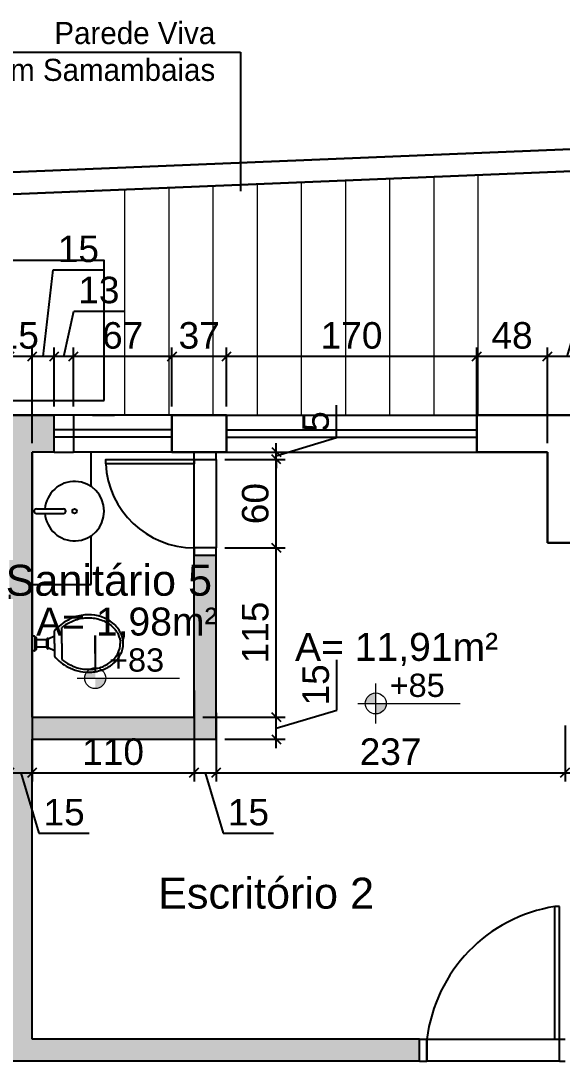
# Model space of a CAD drawing. Extents: x -165 to 197, y 154 to 653.
# Drawn here: x 112.54 to 116.21, y 461.23 to 468.29 of the extents above; entities that cross this region are included whole.
import ezdxf
from ezdxf.enums import TextEntityAlignment as Align

# ---------------------------------------------------------------- set-up
doc = ezdxf.new("R2010")
doc.units = 0
doc.header["$MEASUREMENT"] = 0
doc.header["$PDMODE"] = 3
doc.header["$PDSIZE"] = 0.1
doc.layers.get('0').update_dxf_attribs({"linetype": 'CONTINUOUS'})
doc.layers.get('DEFPOINTS').update_dxf_attribs({"linetype": 'CONTINUOUS'})
for name, color, linetype, lineweight in [('AIT-ESQUADRIA 34', 252, 'CONTINUOUS', 15), ('AIT-PAREDE', 4, 'CONTINUOUS', 30), ('construir', 1, 'CONTINUOUS', 25), ('COTA de NIVEL', 12, 'CONTINUOUS', 20), ('DEMOLIR', 40, 'CONTINUOUS', 25), ('FININHA', 251, 'CONTINUOUS', 25), ('TEXTO-190', 190, 'CONTINUOUS', 20)]:
    doc.layers.add(name, color=color, linetype=linetype, lineweight=lineweight)
for name, color, linetype in [('COTA MODIF', 172, 'CONTINUOUS'), ('TEXTO', 190, 'CONTINUOUS'), ('TXT-LAYOUT', 192, 'CONTINUOUS')]:
    doc.layers.add(name, color=color, linetype=linetype)
doc.styles.add('ARIAL', font='ARIAL.TTF', dxfattribs={"height": 0.18})
doc.styles.add('cota25', font='ARIAL.TTF', dxfattribs={"height": 0.06})
doc.styles.add('PLANTA', font='stylu.ttf', dxfattribs={"height": 0.22})
doc.dimstyles.new('Copy of ISO-25', dxfattribs={"dimtxt": 0.18, "dimasz": 0.06, "dimexe": 0.06, "dimexo": 0.06, "dimgap": 0.05, "dimtad": 1, "dimdec": 0, "dimlfac": 100, "dimdsep": 46, "dimtxsty": 'ARIAL', "dimblk1": 'OBLIQUE', "dimblk2": 'OBLIQUE', "dimsah": 1, "dimcen": 2.5, "dimdle": 0.06, "dimclrd": 256, "dimclre": 256, "dimclrt": 256, "dimadec": 0, "dimazin": 0, "dimtfac": 1, "dimtdec": 0, "dimtmove": 1, "dimatfit": 3, "dimldrblk": 'OBLIQUE', "dimfxl": 0, "dimtolj": 1, "dimtzin": 0, "dimlwd": -1, "dimlwe": -1, "dimarcsym": 0})

# ---------------------------------------------------------------- blocks, each defined once
blk = doc.blocks.new('_OBLIQUE')
at = {"color": 0, "linetype": 'ByBlock'}
blk.add_line((-0.5, -0.5), (0.5, 0.5), dxfattribs=at)
blk = doc.blocks.new('*D385')
at = {"layer": 'COTA MODIF'}
for p, q in [((112.4595, 464.393), (112.4595, 463.1253)), ((112.6137, 463.743), (112.6137, 463.1253)), ((112.3995, 463.1853), (112.6737, 463.1853)), ((112.5366, 463.1853), (112.6598, 462.7746)), ((112.6598, 462.7746), (113.0021, 462.7746))]:
    blk.add_line(p, q, dxfattribs=at)
at = {"layer": 'DEFPOINTS', "color": 0}
for p in [(112.4595, 464.453), (112.6137, 463.803), (112.6137, 463.1853)]:
    blk.add_point(p, dxfattribs=at)
at = {"layer": 'COTA MODIF', "xscale": 0.06, "yscale": 0.06, "zscale": 0.06, "rotation": 180}
blk.add_blockref('_OBLIQUE', (112.4595, 463.1853), dxfattribs=at)
at = {"layer": 'COTA MODIF', "xscale": 0.06, "yscale": 0.06, "zscale": 0.06}
blk.add_blockref('_OBLIQUE', (112.6137, 463.1853), dxfattribs=at)
at = {"layer": 'COTA MODIF', "insert": (112.8309, 462.9165), "char_height": 0.18, "attachment_point": 5, "style": 'ARIAL'}
blk.add_mtext('\\A1;15', dxfattribs=at)
blk = doc.blocks.new('*D386')
at = {"layer": 'COTA MODIF'}
for p, q in [((112.6137, 463.743), (112.6137, 463.1253)), ((113.7137, 463.743), (113.7137, 463.1253)), ((112.5537, 463.1853), (113.7737, 463.1853))]:
    blk.add_line(p, q, dxfattribs=at)
at = {"layer": 'DEFPOINTS', "color": 0}
for p in [(112.6137, 463.803), (113.7137, 463.803), (113.7137, 463.1853)]:
    blk.add_point(p, dxfattribs=at)
at = {"layer": 'COTA MODIF', "xscale": 0.06, "yscale": 0.06, "zscale": 0.06, "rotation": 180}
blk.add_blockref('_OBLIQUE', (112.6137, 463.1853), dxfattribs=at)
at = {"layer": 'COTA MODIF', "xscale": 0.06, "yscale": 0.06, "zscale": 0.06}
blk.add_blockref('_OBLIQUE', (113.7137, 463.1853), dxfattribs=at)
at = {"layer": 'COTA MODIF', "insert": (113.1637, 463.3272), "char_height": 0.18, "attachment_point": 5, "style": 'ARIAL'}
blk.add_mtext('\\A1;110', dxfattribs=at)
blk = doc.blocks.new('*D387')
at = {"layer": 'COTA MODIF'}
for p, q in [((113.7137, 463.743), (113.7137, 463.1253)), ((113.8637, 463.593), (113.8637, 463.1253)), ((113.6537, 463.1853), (113.9237, 463.1853)), ((113.7887, 463.1853), (113.9119, 462.7746)), ((113.9119, 462.7746), (114.2541, 462.7746))]:
    blk.add_line(p, q, dxfattribs=at)
at = {"layer": 'DEFPOINTS', "color": 0}
for p in [(113.7137, 463.803), (113.8637, 463.653), (113.8637, 463.1853)]:
    blk.add_point(p, dxfattribs=at)
at = {"layer": 'COTA MODIF', "xscale": 0.06, "yscale": 0.06, "zscale": 0.06, "rotation": 180}
blk.add_blockref('_OBLIQUE', (113.7137, 463.1853), dxfattribs=at)
at = {"layer": 'COTA MODIF', "xscale": 0.06, "yscale": 0.06, "zscale": 0.06}
blk.add_blockref('_OBLIQUE', (113.8637, 463.1853), dxfattribs=at)
at = {"layer": 'COTA MODIF', "insert": (114.083, 462.9165), "char_height": 0.18, "attachment_point": 5, "style": 'ARIAL'}
blk.add_mtext('\\A1;15', dxfattribs=at)
blk = doc.blocks.new('*D388')
at = {"layer": 'COTA MODIF'}
for p, q in [((113.8637, 463.593), (113.8637, 463.1253)), ((116.2334, 463.5053), (116.2334, 463.1253)), ((113.8037, 463.1853), (116.2934, 463.1853))]:
    blk.add_line(p, q, dxfattribs=at)
at = {"layer": 'DEFPOINTS', "color": 0}
for p in [(113.8637, 463.653), (116.2334, 463.5653), (116.2334, 463.1853)]:
    blk.add_point(p, dxfattribs=at)
at = {"layer": 'COTA MODIF', "xscale": 0.06, "yscale": 0.06, "zscale": 0.06, "rotation": 180}
blk.add_blockref('_OBLIQUE', (113.8637, 463.1853), dxfattribs=at)
at = {"layer": 'COTA MODIF', "xscale": 0.06, "yscale": 0.06, "zscale": 0.06}
blk.add_blockref('_OBLIQUE', (116.2334, 463.1853), dxfattribs=at)
at = {"layer": 'COTA MODIF', "insert": (115.0485, 463.3273), "char_height": 0.18, "attachment_point": 5, "style": 'ARIAL'}
blk.add_mtext('\\A1;237', dxfattribs=at)
blk = doc.blocks.new('*D389')
at = {"layer": 'COTA MODIF'}
for p, q in [((116.2334, 463.5053), (116.2334, 463.1253)), ((116.3836, 463.5053), (116.3836, 463.1253)), ((116.1734, 463.1853), (116.4436, 463.1853)), ((116.3085, 463.1853), (116.4317, 462.7746)), ((116.4317, 462.7746), (116.7739, 462.7746))]:
    blk.add_line(p, q, dxfattribs=at)
at = {"layer": 'DEFPOINTS', "color": 0}
for p in [(116.2334, 463.5653), (116.3836, 463.5653), (116.3836, 463.1853)]:
    blk.add_point(p, dxfattribs=at)
at = {"layer": 'COTA MODIF', "xscale": 0.06, "yscale": 0.06, "zscale": 0.06, "rotation": 180}
blk.add_blockref('_OBLIQUE', (116.2334, 463.1853), dxfattribs=at)
at = {"layer": 'COTA MODIF', "xscale": 0.06, "yscale": 0.06, "zscale": 0.06}
blk.add_blockref('_OBLIQUE', (116.3836, 463.1853), dxfattribs=at)
at = {"layer": 'COTA MODIF', "insert": (116.6028, 462.9165), "char_height": 0.18, "attachment_point": 5, "style": 'ARIAL'}
blk.add_mtext('\\A1;15', dxfattribs=at)
blk = doc.blocks.new('*D441')
at = {"layer": 'COTA MODIF'}
for p, q in [((114.6828, 463.6107), (114.6828, 463.9529)), ((113.7737, 463.5625), (114.3321, 463.5625)), ((114.2721, 463.3525), (114.2721, 463.6225)), ((114.2721, 463.4875), (114.6828, 463.6107)), ((113.9237, 463.4125), (114.3321, 463.4125))]:
    blk.add_line(p, q, dxfattribs=at)
at = {"layer": 'DEFPOINTS', "color": 0}
for p in [(113.7137, 463.5625), (114.2721, 463.5625), (113.8637, 463.4125)]:
    blk.add_point(p, dxfattribs=at)
at = {"layer": 'COTA MODIF', "xscale": 0.06, "yscale": 0.06, "zscale": 0.06}
for p, rotation in [((114.2721, 463.5625), 90), ((114.2721, 463.4125), 270)]:
    blk.add_blockref('_OBLIQUE', p, dxfattribs=dict(at, rotation=rotation))
at = {"layer": 'COTA MODIF', "insert": (114.5409, 463.7818), "char_height": 0.18, "attachment_point": 5, "rotation": 90, "style": 'ARIAL'}
blk.add_mtext('\\A1;15', dxfattribs=at)
blk = doc.blocks.new('*D442')
at = {"layer": 'COTA MODIF'}
for p, q in [((114.2721, 463.5025), (114.2721, 464.7725)), ((113.9237, 464.7125), (114.3321, 464.7125)), ((113.7737, 463.5625), (114.3321, 463.5625))]:
    blk.add_line(p, q, dxfattribs=at)
at = {"layer": 'DEFPOINTS', "color": 0}
for p in [(113.8637, 464.7125), (114.2721, 464.7125), (113.7137, 463.5625)]:
    blk.add_point(p, dxfattribs=at)
at = {"layer": 'COTA MODIF', "xscale": 0.06, "yscale": 0.06, "zscale": 0.06}
for p, rotation in [((114.2721, 464.7125), 90), ((114.2721, 463.5625), 270)]:
    blk.add_blockref('_OBLIQUE', p, dxfattribs=dict(at, rotation=rotation))
at = {"layer": 'COTA MODIF', "insert": (114.1302, 464.1375), "char_height": 0.18, "attachment_point": 5, "rotation": 90, "style": 'ARIAL'}
blk.add_mtext('\\A1;115', dxfattribs=at)
blk = doc.blocks.new('*D443')
at = {"layer": 'COTA MODIF'}
for p, q in [((114.2721, 464.6525), (114.2721, 465.3725)), ((113.9237, 465.3125), (114.3321, 465.3125)), ((113.9237, 464.7125), (114.3321, 464.7125))]:
    blk.add_line(p, q, dxfattribs=at)
at = {"layer": 'DEFPOINTS', "color": 0}
for p in [(113.8637, 465.3125), (114.2721, 465.3125), (113.8637, 464.7125)]:
    blk.add_point(p, dxfattribs=at)
at = {"layer": 'COTA MODIF', "xscale": 0.06, "yscale": 0.06, "zscale": 0.06}
for p, rotation in [((114.2721, 465.3125), 90), ((114.2721, 464.7125), 270)]:
    blk.add_blockref('_OBLIQUE', p, dxfattribs=dict(at, rotation=rotation))
at = {"layer": 'COTA MODIF', "insert": (114.1302, 465.0125), "char_height": 0.18, "attachment_point": 5, "rotation": 90, "style": 'ARIAL'}
blk.add_mtext('\\A1;60', dxfattribs=at)
blk = doc.blocks.new('*D444')
at = {"layer": 'COTA MODIF'}
for p, q in [((114.6817, 465.4603), (114.6817, 465.6797)), ((114.2721, 465.3375), (114.6817, 465.4603)), ((114.2721, 465.3625), (114.2721, 465.4225)), ((113.9237, 465.3625), (114.3321, 465.3625)), ((114.2721, 465.3125), (114.2721, 465.3625)), ((114.2721, 465.3125), (114.2721, 465.3625)), ((113.9237, 465.3125), (114.3321, 465.3125)), ((114.2721, 465.3125), (114.2721, 465.2525))]:
    blk.add_line(p, q, dxfattribs=at)
at = {"layer": 'DEFPOINTS', "color": 0}
for p in [(113.8637, 465.3625), (114.2721, 465.3625), (113.8637, 465.3125)]:
    blk.add_point(p, dxfattribs=at)
at = {"layer": 'COTA MODIF', "xscale": 0.06, "yscale": 0.06, "zscale": 0.06}
for p, rotation in [((114.2721, 465.3625), 270), ((114.2721, 465.3125), 90)]:
    blk.add_blockref('_OBLIQUE', p, dxfattribs=dict(at, rotation=rotation))
at = {"layer": 'COTA MODIF', "insert": (114.5402, 465.57), "char_height": 0.18, "attachment_point": 5, "rotation": 90, "style": 'ARIAL'}
blk.add_mtext('\\A1;5', dxfattribs=at)
blk = doc.blocks.new('*D466')
at = {"layer": 'COTA MODIF'}
for p, q in [((116.2486, 466.0114), (116.3162, 466.2367)), ((116.3162, 466.2367), (116.6771, 466.2367)), ((116.1136, 465.4225), (116.1136, 466.0714)), ((116.3836, 465.4225), (116.3836, 466.0714)), ((116.4436, 466.0114), (116.0536, 466.0114))]:
    blk.add_line(p, q, dxfattribs=at)
at = {"layer": 'DEFPOINTS', "color": 0}
for p in [(116.1136, 466.0114), (116.1136, 465.3625), (116.3836, 465.3625)]:
    blk.add_point(p, dxfattribs=at)
at = {"layer": 'COTA MODIF', "xscale": 0.06, "yscale": 0.06, "zscale": 0.06, "rotation": 180}
blk.add_blockref('_OBLIQUE', (116.1136, 466.0114), dxfattribs=at)
at = {"layer": 'COTA MODIF', "xscale": 0.06, "yscale": 0.06, "zscale": 0.06}
blk.add_blockref('_OBLIQUE', (116.3836, 466.0114), dxfattribs=at)
at = {"layer": 'COTA MODIF', "insert": (116.4966, 466.3771), "char_height": 0.18, "attachment_point": 5, "style": 'ARIAL'}
blk.add_mtext('\\A1;27', dxfattribs=at)
blk = doc.blocks.new('*D467')
at = {"layer": 'COTA MODIF'}
for p, q in [((115.6334, 465.5225), (115.6334, 466.0714)), ((116.1136, 465.4225), (116.1136, 466.0714)), ((116.1736, 466.0114), (115.5734, 466.0114))]:
    blk.add_line(p, q, dxfattribs=at)
at = {"layer": 'DEFPOINTS', "color": 0}
for p in [(115.6334, 466.0114), (115.6334, 465.4625), (116.1136, 465.3625)]:
    blk.add_point(p, dxfattribs=at)
at = {"layer": 'COTA MODIF', "xscale": 0.06, "yscale": 0.06, "zscale": 0.06, "rotation": 180}
blk.add_blockref('_OBLIQUE', (115.6334, 466.0114), dxfattribs=at)
at = {"layer": 'COTA MODIF', "xscale": 0.06, "yscale": 0.06, "zscale": 0.06}
blk.add_blockref('_OBLIQUE', (116.1136, 466.0114), dxfattribs=at)
at = {"layer": 'COTA MODIF', "insert": (115.8735, 466.1533), "char_height": 0.18, "attachment_point": 5, "style": 'ARIAL'}
blk.add_mtext('\\A1;48', dxfattribs=at)
blk = doc.blocks.new('*D468')
at = {"layer": 'COTA MODIF'}
for p, q in [((113.9334, 465.6725), (113.9334, 466.0714)), ((115.6334, 465.5225), (115.6334, 466.0714)), ((115.6934, 466.0114), (113.8734, 466.0114))]:
    blk.add_line(p, q, dxfattribs=at)
at = {"layer": 'DEFPOINTS', "color": 0}
for p in [(113.9334, 466.0114), (113.9334, 465.6125), (115.6334, 465.4625)]:
    blk.add_point(p, dxfattribs=at)
at = {"layer": 'COTA MODIF', "xscale": 0.06, "yscale": 0.06, "zscale": 0.06, "rotation": 180}
blk.add_blockref('_OBLIQUE', (113.9334, 466.0114), dxfattribs=at)
at = {"layer": 'COTA MODIF', "xscale": 0.06, "yscale": 0.06, "zscale": 0.06}
blk.add_blockref('_OBLIQUE', (115.6334, 466.0114), dxfattribs=at)
at = {"layer": 'COTA MODIF', "insert": (114.7834, 466.1533), "char_height": 0.18, "attachment_point": 5, "style": 'ARIAL'}
blk.add_mtext('\\A1;170', dxfattribs=at)
blk = doc.blocks.new('*D469')
at = {"layer": 'COTA MODIF'}
for p, q in [((113.5637, 465.6725), (113.5637, 466.0714)), ((113.9334, 465.6725), (113.9334, 466.0714)), ((113.9934, 466.0114), (113.5037, 466.0114))]:
    blk.add_line(p, q, dxfattribs=at)
at = {"layer": 'DEFPOINTS', "color": 0}
for p in [(113.5637, 466.0114), (113.5637, 465.6125), (113.9334, 465.6125)]:
    blk.add_point(p, dxfattribs=at)
at = {"layer": 'COTA MODIF', "xscale": 0.06, "yscale": 0.06, "zscale": 0.06, "rotation": 180}
blk.add_blockref('_OBLIQUE', (113.5637, 466.0114), dxfattribs=at)
at = {"layer": 'COTA MODIF', "xscale": 0.06, "yscale": 0.06, "zscale": 0.06}
blk.add_blockref('_OBLIQUE', (113.9334, 466.0114), dxfattribs=at)
at = {"layer": 'COTA MODIF', "insert": (113.7485, 466.1533), "char_height": 0.18, "attachment_point": 5, "style": 'ARIAL'}
blk.add_mtext('\\A1;37', dxfattribs=at)
blk = doc.blocks.new('*D470')
at = {"layer": 'COTA MODIF'}
for p, q in [((112.8936, 465.6725), (112.8936, 466.0714)), ((113.5637, 465.6725), (113.5637, 466.0714)), ((113.6237, 466.0114), (112.8336, 466.0114))]:
    blk.add_line(p, q, dxfattribs=at)
at = {"layer": 'DEFPOINTS', "color": 0}
for p in [(112.8936, 466.0114), (112.8936, 465.6125), (113.5637, 465.6125)]:
    blk.add_point(p, dxfattribs=at)
at = {"layer": 'COTA MODIF', "xscale": 0.06, "yscale": 0.06, "zscale": 0.06, "rotation": 180}
blk.add_blockref('_OBLIQUE', (112.8936, 466.0114), dxfattribs=at)
at = {"layer": 'COTA MODIF', "xscale": 0.06, "yscale": 0.06, "zscale": 0.06}
blk.add_blockref('_OBLIQUE', (113.5637, 466.0114), dxfattribs=at)
at = {"layer": 'COTA MODIF', "insert": (113.2286, 466.1533), "char_height": 0.18, "attachment_point": 5, "style": 'ARIAL'}
blk.add_mtext('\\A1;67', dxfattribs=at)
blk = doc.blocks.new('*D471')
at = {"layer": 'COTA MODIF'}
for p, q in [((112.8286, 466.0114), (112.8967, 466.3195)), ((112.8967, 466.3195), (113.2376, 466.3195)), ((112.7637, 465.6725), (112.7637, 466.0714)), ((112.8936, 465.6725), (112.8936, 466.0714)), ((112.9536, 466.0114), (112.7037, 466.0114))]:
    blk.add_line(p, q, dxfattribs=at)
at = {"layer": 'DEFPOINTS', "color": 0}
for p in [(112.7637, 466.0114), (112.7637, 465.6125), (112.8936, 465.6125)]:
    blk.add_point(p, dxfattribs=at)
at = {"layer": 'COTA MODIF', "xscale": 0.06, "yscale": 0.06, "zscale": 0.06, "rotation": 180}
blk.add_blockref('_OBLIQUE', (112.7637, 466.0114), dxfattribs=at)
at = {"layer": 'COTA MODIF', "xscale": 0.06, "yscale": 0.06, "zscale": 0.06}
blk.add_blockref('_OBLIQUE', (112.8936, 466.0114), dxfattribs=at)
at = {"layer": 'COTA MODIF', "insert": (113.0672, 466.4615), "char_height": 0.18, "attachment_point": 5, "style": 'ARIAL'}
blk.add_mtext('\\A1;13', dxfattribs=at)
blk = doc.blocks.new('*D472')
at = {"layer": 'COTA MODIF'}
for p, q in [((112.6887, 466.0114), (112.7567, 466.5988)), ((112.7567, 466.5988), (113.099, 466.5988)), ((112.6137, 465.4225), (112.6137, 466.0714)), ((112.7637, 465.6725), (112.7637, 466.0714)), ((112.8237, 466.0114), (112.5537, 466.0114))]:
    blk.add_line(p, q, dxfattribs=at)
at = {"layer": 'DEFPOINTS', "color": 0}
for p in [(112.6137, 466.0114), (112.7637, 465.6125), (112.6137, 465.3625)]:
    blk.add_point(p, dxfattribs=at)
at = {"layer": 'COTA MODIF', "xscale": 0.06, "yscale": 0.06, "zscale": 0.06, "rotation": 180}
blk.add_blockref('_OBLIQUE', (112.6137, 466.0114), dxfattribs=at)
at = {"layer": 'COTA MODIF', "xscale": 0.06, "yscale": 0.06, "zscale": 0.06}
blk.add_blockref('_OBLIQUE', (112.7637, 466.0114), dxfattribs=at)
at = {"layer": 'COTA MODIF', "insert": (112.9279, 466.7407), "char_height": 0.18, "attachment_point": 5, "style": 'ARIAL'}
blk.add_mtext('\\A1;15', dxfattribs=at)
blk = doc.blocks.new('*D473')
at = {"layer": 'COTA MODIF'}
for p, q in [((112.4595, 465.5225), (112.4595, 466.0714)), ((112.6137, 465.4225), (112.6137, 466.0714)), ((112.6737, 466.0114), (112.3995, 466.0114))]:
    blk.add_line(p, q, dxfattribs=at)
at = {"layer": 'DEFPOINTS', "color": 0}
for p in [(112.4595, 466.0114), (112.4595, 465.4625), (112.6137, 465.3625)]:
    blk.add_point(p, dxfattribs=at)
at = {"layer": 'COTA MODIF', "xscale": 0.06, "yscale": 0.06, "zscale": 0.06, "rotation": 180}
blk.add_blockref('_OBLIQUE', (112.4595, 466.0114), dxfattribs=at)
at = {"layer": 'COTA MODIF', "xscale": 0.06, "yscale": 0.06, "zscale": 0.06}
blk.add_blockref('_OBLIQUE', (112.6137, 466.0114), dxfattribs=at)
at = {"layer": 'COTA MODIF', "insert": (112.5195, 466.1533), "char_height": 0.18, "attachment_point": 5, "style": 'ARIAL'}
blk.add_mtext('\\A1;15', dxfattribs=at)

msp = doc.modelspace()

# ---------------------------------------------------------------- hatches: boundary and pattern name
at = {"layer": 'construir'}
msp.add_hatch(color=256, dxfattribs=at).paths.add_polyline_path([(113.8637, 463.4125), (113.8637, 464.2625), (113.8637, 464.6625), (113.7137, 464.6625), (113.7137, 463.5625), (112.6137, 463.5625), (112.6137, 465.3625), (112.7637, 465.3625), (112.7637, 465.6125), (112.4637, 465.6125), (112.4095, 465.6125), (112.4095, 465.4625), (112.4595, 465.4625), (112.4595, 464.3625), (111.3406, 464.3625, -0.15195), (111.3001, 464.3499, -0.15195), (111.2597, 464.3625), (110.5095, 464.3625), (110.5095, 464.2125), (112.4595, 464.2125), (112.4595, 461.227), (113.6596, 461.2271), (115.2454, 461.2271), (115.2454, 461.3771), (112.6137, 461.377), (112.6137, 463.4125)])
at = {"layer": 'COTA de NIVEL', "linetype": 'Continuous'}
h = msp.add_hatch(color=256, dxfattribs=at)
h.paths.add_polyline_path([(113.0419, 463.8275), (113.0419, 463.8988, 0.414214), (112.9706, 463.8275)])
h.paths.add_polyline_path([(113.0419, 463.8275), (113.0419, 463.7562, 0.414214), (113.1132, 463.8275)])
h = msp.add_hatch(color=256, dxfattribs=at)
h.paths.add_polyline_path([(114.9479, 463.6556), (114.9479, 463.7269, 0.414214), (114.8766, 463.6556)])
h.paths.add_polyline_path([(114.9479, 463.6556), (114.9479, 463.5843, 0.414214), (115.0193, 463.6556)])

# ---------------------------------------------------------------- linework, layer by layer
at = {"layer": 'AIT-ESQUADRIA 34', "color": 9}
for p, q in [((115.3436, 465.6125), (115.3436, 467.2276)), ((115.3436, 465.6125), (115.3436, 467.2276)), ((115.6436, 465.6125), (115.6436, 467.2425)), ((115.6436, 465.6125), (115.6436, 467.2425)), ((113.8436, 465.6125), (113.8436, 467.1661)), ((113.8436, 465.6125), (113.8436, 467.1661)), ((114.1436, 465.6125), (114.1436, 467.1784)), ((114.1436, 465.6125), (114.1436, 467.1784)), ((114.4436, 465.6125), (114.4436, 467.1907)), ((114.4436, 465.6125), (114.4436, 467.1907)), ((114.7436, 465.6125), (114.7436, 467.203)), ((114.7436, 465.6125), (114.7436, 467.203)), ((115.0436, 465.6125), (115.0436, 467.2153)), ((115.0436, 465.6125), (115.0436, 467.2153)), ((113.2436, 465.6125), (113.2436, 467.1415)), ((113.2436, 465.6125), (113.2436, 467.1415)), ((113.5436, 465.6125), (113.5436, 467.1538)), ((113.5436, 465.6125), (113.5436, 467.1538))]:
    msp.add_line(p, q, dxfattribs=at)
at = {"layer": 'AIT-PAREDE'}
for p, q in [((113.5637, 465.3625), (113.5637, 465.6125)), ((113.5637, 465.6125), (113.9334, 465.6125)), ((113.9334, 465.3625), (113.9334, 465.6125)), ((115.6334, 465.6125), (116.5686, 465.6125)), ((115.6334, 465.3625), (115.6334, 465.6125)), ((113.9334, 465.3625), (113.5637, 465.3625)), ((116.1136, 465.3625), (115.6334, 465.3625)), ((116.1136, 465.3625), (116.1136, 464.7471)), ((116.3836, 464.7471), (116.1136, 464.7471))]:
    msp.add_line(p, q, dxfattribs=at)
for points in [[(95.4297, 466.5614), (135.0797, 468.1928)], [(95.4297, 466.5614), (135.0797, 468.1928)], [(95.4297, 466.4113), (134.9297, 468.0365), (134.9297, 461.4842)]]:
    msp.add_lwpolyline(points, dxfattribs=at)
at = {"layer": 'construir'}
for p, q in [((112.4095, 465.6125), (112.7637, 465.6125)), ((112.7637, 465.6125), (112.4637, 465.6125)), ((112.7637, 465.3625), (112.7637, 465.6125)), ((112.8936, 465.6125), (112.7637, 465.6125)), ((112.8936, 465.5125), (112.7637, 465.5125)), ((112.8936, 465.4625), (112.7637, 465.4625)), ((112.7637, 465.3625), (112.6137, 465.3625)), ((112.6137, 463.5625), (112.6137, 465.3625)), ((112.7637, 465.3625), (112.6137, 465.3625)), ((112.6137, 465.3625), (112.6137, 463.5625)), ((112.6137, 463.5625), (112.6137, 465.3625)), ((112.7637, 465.3625), (112.8936, 465.3625)), ((113.0138, 465.1287), (113.0138, 465.3625)), ((113.7137, 464.7125), (113.7137, 465.3625)), ((113.8637, 465.3125), (113.8637, 465.3625)), ((113.7137, 465.3125), (113.8637, 465.3125)), ((113.8637, 465.3125), (113.8637, 464.7125)), ((112.6423, 464.9762), (112.8269, 464.9761)), ((112.6405, 464.9462), (112.8269, 464.9461)), ((113.0138, 464.4625), (113.0138, 464.7938)), ((113.7137, 464.7125), (113.7137, 464.6625)), ((113.7137, 464.6625), (113.7137, 464.7125)), ((113.8637, 464.7125), (113.7137, 464.7125)), ((113.8637, 464.6625), (113.8637, 464.7125)), ((113.7137, 464.2625), (113.7137, 464.6625)), ((113.7137, 463.5625), (113.7137, 464.6625)), ((113.7137, 464.6625), (113.8637, 464.6625)), ((113.8637, 464.2625), (113.8637, 464.6625)), ((113.8637, 463.4125), (113.8637, 464.2625)), ((112.7658, 464.0625), (112.7658, 464.1489)), ((112.8158, 464.0625), (112.8158, 464.1713)), ((112.6287, 464.1125), (112.6137, 464.1125)), ((112.6137, 464.1125), (112.6137, 464.0125)), ((112.6337, 464.0175), (112.6337, 464.1075)), ((112.6387, 464.1025), (112.6337, 464.1025)), ((112.6437, 464.0275), (112.6437, 464.0975)), ((112.7134, 464.0875), (112.6437, 464.0875)), ((112.7134, 464.0325), (112.7134, 464.0925)), ((112.7658, 464.1125), (112.7234, 464.0925)), ((112.7234, 464.0325), (112.7234, 464.0925)), ((112.7658, 464.0625), (112.7658, 463.976)), ((112.8158, 464.0625), (112.8158, 463.9536)), ((113.0419, 463.9939, -823.4677), (113.0419, 464.1177, -823.4677)), ((113.0419, 464.1177, -823.4677), (113.0419, 463.87, -823.4677)), ((112.6287, 464.0125), (112.6137, 464.0125)), ((112.6387, 464.0225), (112.6337, 464.0225)), ((112.7134, 464.0375), (112.6437, 464.0375)), ((112.7658, 464.0125), (112.7234, 464.0325)), ((112.6137, 463.6125), (112.6137, 463.5625)), ((112.6137, 463.5625), (113.7137, 463.5625)), ((112.6137, 461.377), (112.6137, 463.4125)), ((112.6137, 463.4125), (113.8637, 463.4125)), ((116.1654, 461.3771), (116.1654, 462.2771)), ((116.1954, 462.2771), (116.1654, 462.2771)), ((116.1954, 461.2271), (116.1954, 462.2771)), ((115.2454, 461.3771), (112.6137, 461.377)), ((115.2454, 461.3771), (115.2954, 461.3771)), ((115.2454, 461.2271), (115.2454, 461.3771)), ((115.2954, 461.2271), (115.2954, 461.3771)), ((115.2954, 461.3771), (115.2954, 461.2271)), ((115.2954, 461.3771), (116.1654, 461.3771)), ((116.1654, 461.3771), (116.1954, 461.3771)), ((116.1654, 461.3771), (116.2334, 461.3771)), ((113.6596, 461.2271), (112.4595, 461.227)), ((115.2454, 461.2271), (113.6596, 461.2271)), ((115.2454, 461.2271), (115.2954, 461.2271)), ((115.2704, 461.2271), (115.2954, 461.2271)), ((116.1954, 461.2271), (115.2954, 461.2271)), ((116.1954, 461.2271), (116.2334, 461.2271))]:
    msp.add_line(p, q, dxfattribs=at)
msp.add_lwpolyline([(113.7137, 465.2825), (113.1137, 465.2825), (113.1137, 465.3125), (113.7137, 465.3125)], close=True, dxfattribs=at)
msp.add_lwpolyline([(112.6137, 464.4625), (113.0138, 464.4625)], dxfattribs=at)
for points in [[(112.868, 464.2048, -0.050424), (112.9083, 464.2232, -0.082137), (112.9947, 464.2375, -0.082137), (113.0812, 464.2232, -0.090148), (113.15, 464.1849, -0.104406), (113.1971, 464.126, -0.117345), (113.2122, 464.0625, -0.117345)], [(112.868, 463.9202, 0.050424), (112.9083, 463.9017, 0.082137), (112.9947, 463.8875, 0.082137), (113.0812, 463.9017, 0.090148), (113.15, 463.94, 0.104406), (113.1971, 463.9989, 0.117345), (113.2122, 464.0625, 0.117345)]]:
    msp.add_lwpolyline(points, format="xyb", dxfattribs=at)
msp.add_circle((112.9017, 464.9612), 0.015, dxfattribs=at)
for centre, radius, start, end in [((113.7138, 465.3134), 0.6009, 182.95158, 269.98602), ((112.9017, 464.9612), 0.2015, 184.28837, 175.74869), ((112.6423, 464.9611), 0.015, 90.03521, 270.03521), ((112.8269, 464.9611), 0.015, 269.96479, 89.96479), ((112.9733, 463.982), 0.2663, 115.68633, 141.20814), ((112.9733, 463.982), 0.2463, 115.68633, 129.7706), ((112.9792, 464.0147), 0.2401, 108.78222, 120.32881), ((112.9947, 463.969), 0.2885, 90, 108.78222), ((113.0015, 464.0018), 0.2558, 50.92894, 91.50662), ((113.0342, 464.0439), 0.2025, 26.77117, 50.61299), ((113.0711, 464.0625), 0.1612, 360, 26.77117), ((112.6287, 464.1075), 0.005, 360, 90), ((112.6387, 464.0975), 0.005, 360, 90), ((112.7184, 464.0925), 0.005, 360, 180), ((113.0711, 464.0625), 0.1612, 333.22883, 360), ((112.6287, 464.0175), 0.005, 270, 360), ((112.6387, 464.0275), 0.005, 270, 360), ((112.7184, 464.0325), 0.005, 180, 0), ((113.0342, 464.081), 0.2025, 309.38701, 333.22883), ((112.9733, 464.1429), 0.2663, 218.79186, 244.31367), ((112.9733, 464.1429), 0.2463, 230.2294, 244.31367), ((113.0103, 464.1102), 0.2401, 288.78222, 309.38701), ((112.9939, 464.1462), 0.2788, 240.79389, 270.16387), ((112.9947, 464.1559), 0.2885, 270, 288.78222), ((116.3265, 461.2508), 1.0389, 98.92418, 173.01786)]:
    msp.add_arc(centre, radius, start, end, dxfattribs=at)
at = {"layer": 'COTA de NIVEL', "linetype": 'Continuous'}
for p, q in [((112.9199, 463.8275, -823.4677), (113.6146, 463.8275, -823.4677)), ((114.9454, 463.7923), (114.9454, 463.5189)), ((114.826, 463.6556), (115.5207, 463.6556))]:
    msp.add_line(p, q, dxfattribs=at)
for centre in [(113.0419, 463.8275, -823.4677), (114.9479, 463.6556)]:
    msp.add_circle(centre, 0.0713, dxfattribs=at)
at = {"layer": 'DEMOLIR'}
for p, q in [((113.5637, 465.6125), (112.8936, 465.6125)), ((112.8936, 465.6125), (112.8936, 465.3625)), ((113.0236, 465.6125), (113.1736, 465.6125)), ((113.9334, 465.6125), (115.6334, 465.6125)), ((113.5637, 465.5125), (112.8936, 465.5125)), ((113.5637, 465.4625), (112.8936, 465.4625)), ((113.9334, 465.5125), (115.6334, 465.5125)), ((113.9334, 465.4625), (115.6334, 465.4625)), ((113.5637, 465.3625), (112.8936, 465.3625)), ((113.9334, 465.3625), (115.6334, 465.3625))]:
    msp.add_line(p, q, dxfattribs=at)
at = {"layer": 'FININHA'}
msp.add_lwpolyline([(113.1035, 465.7125), (113.1035, 466.6631), (112.3623, 466.6631), (112.3623, 465.7125)], close=True, dxfattribs=at)
at = {"layer": 'TXT-LAYOUT'}
for p, q in [((111.9983, 468.0765), (114.0297, 468.0765)), ((114.0297, 468.0765), (114.0297, 467.1346))]:
    msp.add_line(p, q, dxfattribs=at)

# ---------------------------------------------------------------- texts
at = {"layer": 'COTA de NIVEL', "linetype": 'Continuous', "style": 'ARIAL'}
for s, p in [('+83', (113.5102, 464.0297)), ('+85', (115.4162, 463.8578, 823.4677))]:
    msp.add_text(s, height=0.1578, dxfattribs=at).set_placement(p, align=Align.TOP_RIGHT)
at = {"layer": 'TEXTO', "char_height": 0.19, "width": 8.597912, "attachment_point": 3, "style": 'ARIAL'}
for s, insert in [('{\\fArial|b0|i0|c238|p34;A= }1{\\fArial|b0|i0|c238|p34;,}98{\\fArial|b0|i0|c238|p34;m²}', (113.8728, 464.3068, -823.4677)), ('{\\fArial|b0|i0|c238|p34;A= 1}1{\\fArial|b0|i0|c238|p34;,}91{\\fArial|b0|i0|c238|p34;m²}', (115.7789, 464.1349))]:
    msp.add_mtext(s, dxfattribs=dict(at, insert=insert))
at = {"layer": 'TEXTO-190', "char_height": 0.21, "attachment_point": 9, "style": 'cota25'}
for s, insert in [('{\\fArial|b0|i0|c186|p34;Sanitário }5', (113.8359, 464.3841)), ('{\\fArial|b0|i0|c238|p34;Escritório} 2', (114.9364, 462.2599))]:
    msp.add_mtext(s, dxfattribs=dict(at, insert=insert))
at = {"layer": 'TXT-LAYOUT', "insert": (113.8574, 468.0811), "char_height": 0.15, "attachment_point": 6, "style": 'PLANTA'}
msp.add_mtext('{\\fCentury Gothic|b0|i0|c0|p34;Parede Viva\\Pcom Samambaias}', dxfattribs=at)

# ---------------------------------------------------------------- dimensions: what is measured, and where the dimension line sits
at = {"layer": 'COTA MODIF'}
for base, p1, p2, picture, middle in [((112.6137, 466.0114), (112.7637, 465.6125), (112.6137, 465.3625), '*D472', (112.8067, 466.5988)), ((112.7637, 466.0114), (112.8936, 465.6125), (112.7637, 465.6125), '*D471', (112.9467, 466.3195)), ((112.4595, 466.0114), (112.6137, 465.3625), (112.4595, 465.4625), '*D473', (112.5195, 466.0114))]:
    dim = msp.add_linear_dim(base=base, p1=p1, p2=p2, dimstyle='Copy of ISO-25', dxfattribs=at)
    dim.commit()
    dim.dimension.update_dxf_attribs({"geometry": picture, "text_midpoint": middle, "dimtype": 160})
for base, p1, p2, picture, middle in [((116.1136, 466.0114), (116.3836, 465.3625), (116.1136, 465.3625), '*D466', (116.3662, 466.3771)), ((112.8936, 466.0114), (113.5637, 465.6125), (112.8936, 465.6125), '*D470', (113.2286, 466.1533)), ((113.5637, 466.0114), (113.9334, 465.6125), (113.5637, 465.6125), '*D469', (113.7485, 466.1533)), ((113.9334, 466.0114), (115.6334, 465.4625), (113.9334, 465.6125), '*D468', (114.7834, 466.1533)), ((115.6334, 466.0114), (116.1136, 465.3625), (115.6334, 465.4625), '*D467', (115.8735, 466.1533)), ((112.6137, 463.1853), (112.4595, 464.453), (112.6137, 463.803), '*D385', (112.7098, 462.9165)), ((113.7137, 463.1853), (112.6137, 463.803), (113.7137, 463.803), '*D386', (113.1637, 463.3272)), ((113.8637, 463.1853), (113.7137, 463.803), (113.8637, 463.653), '*D387', (113.9619, 462.9165)), ((116.2334, 463.1853), (113.8637, 463.653), (116.2334, 463.5653), '*D388', (115.0485, 463.3273)), ((116.3836, 463.1853), (116.2334, 463.5653), (116.3836, 463.5653), '*D389', (116.4817, 462.9165))]:
    dim = msp.add_linear_dim(base=base, p1=p1, p2=p2, dimstyle='Copy of ISO-25', dxfattribs=at)
    dim.commit()
    dim.dimension.update_dxf_attribs({"geometry": picture, "text_midpoint": middle})
for base, p1, p2, picture, middle in [((114.2721, 465.3625), (113.8637, 465.3125), (113.8637, 465.3625), '*D444', (114.5402, 465.5103)), ((114.2721, 465.3125), (113.8637, 464.7125), (113.8637, 465.3125), '*D443', (114.1302, 465.0125)), ((114.2721, 464.7125), (113.7137, 463.5625), (113.8637, 464.7125), '*D442', (114.1302, 464.1375)), ((114.2721, 463.5625), (113.8637, 463.4125), (113.7137, 463.5625), '*D441', (114.5409, 463.6607))]:
    dim = msp.add_linear_dim(base=base, p1=p1, p2=p2, angle=90, dimstyle='Copy of ISO-25', dxfattribs=at)
    dim.commit()
    dim.dimension.update_dxf_attribs({"geometry": picture, "text_midpoint": middle})

doc.saveas('drawing.dxf')
